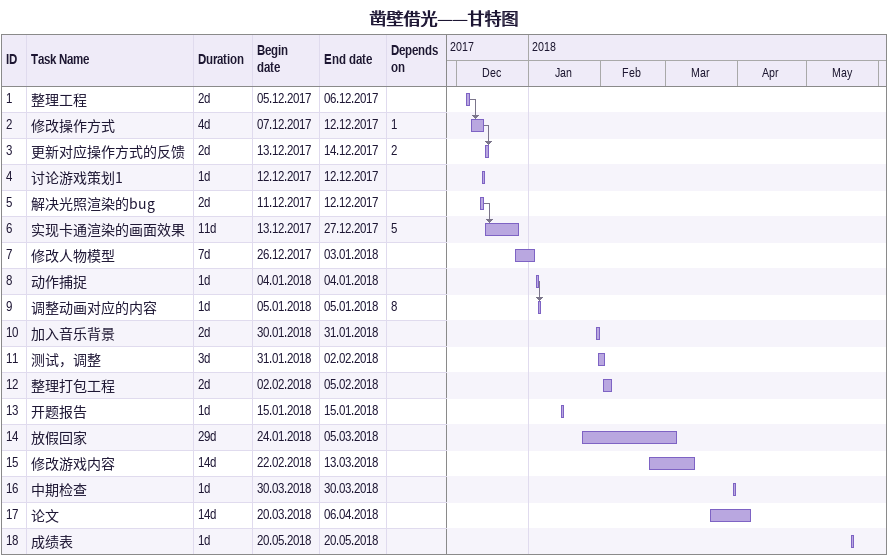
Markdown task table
凿壁借光——甘特图

| ID | Task | Duration | Start | Finish | Predecessors |
|---|---|---|---|---|---|
| 1 | 整理工程 | 2d | 2017-12-05 | 2017-12-06 |  |
| 2 | 修改操作方式 | 4d | 2017-12-07 | 2017-12-12 | 1 |
| 3 | 更新对应操作方式的反馈 | 2d | 2017-12-13 | 2017-12-14 | 2 |
| 4 | 讨论游戏策划1 | 1d | 2017-12-12 | 2017-12-12 |  |
| 5 | 解决光照渲染的bug | 2d | 2017-12-11 | 2017-12-12 |  |
| 6 | 实现卡通渲染的画面效果 | 11d | 2017-12-13 | 2017-12-27 | 5 |
| 7 | 修改人物模型 | 7d | 2017-12-26 | 2018-01-03 |  |
| 8 | 动作捕捉 | 1d | 2018-01-04 | 2018-01-04 |  |
| 9 | 调整动画对应的内容 | 1d | 2018-01-05 | 2018-01-05 | 8 |
| 10 | 加入音乐背景 | 2d | 2018-01-30 | 2018-01-31 |  |
| 11 | 测试，调整 | 3d | 2018-01-31 | 2018-02-02 |  |
| 12 | 整理打包工程 | 2d | 2018-02-02 | 2018-02-05 |  |
| 13 | 开题报告 | 1d | 2018-01-15 | 2018-01-15 |  |
| 14 | 放假回家 | 29d | 2018-01-24 | 2018-03-05 |  |
| 15 | 修改游戏内容 | 14d | 2018-02-22 | 2018-03-13 |  |
| 16 | 中期检查 | 1d | 2018-03-30 | 2018-03-30 |  |
| 17 | 论文 | 14d | 2018-03-20 | 2018-04-06 |  |
| 18 | 成绩表 | 1d | 2018-05-20 | 2018-05-20 |  |
